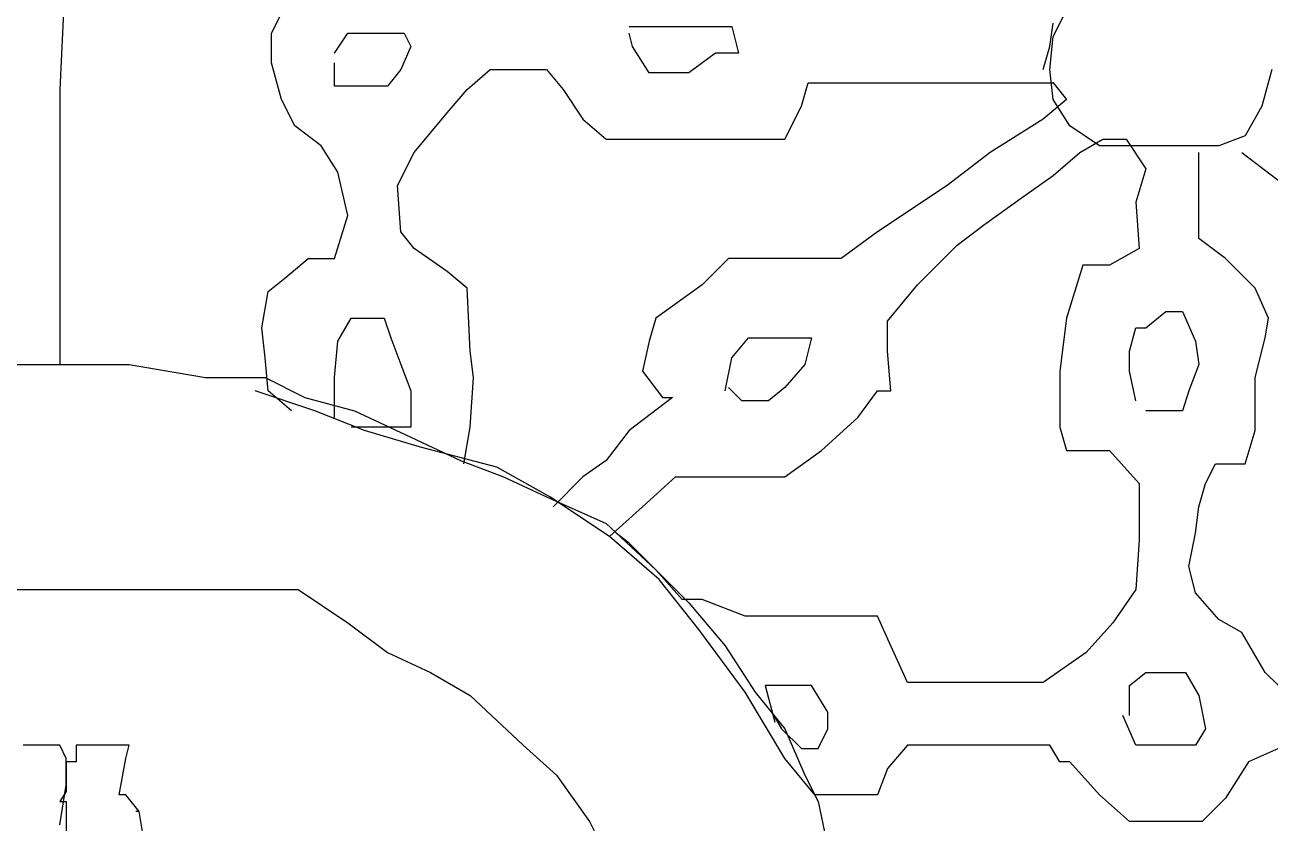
# Model space of a CAD drawing. Extents: x 748454 to 749044, y 4316681 to 4317708.
# Drawn here: x 748492.015 to 748495.775, y 4317542.795 to 4317545.205 of the extents above; entities that cross this region are included whole.
import ezdxf

# ---------------------------------------------------------------- set-up
doc = ezdxf.new("R2010")
doc.units = 0
doc.layers.get('0').update_dxf_attribs({"linetype": 'CONTINUOUS'})

msp = doc.modelspace()

# ---------------------------------------------------------------- linework, layer by layer
at = {"color": 0, "linetype": 'CONTINUOUS'}
for p, q in [((748492.14, 4317545.43), (748492.12, 4317545.01)), ((748492.14, 4317545.43), (748492.12, 4317545.01)), ((748492.76, 4317545.18), (748492.82, 4317545.3)), ((748492.76, 4317545.18), (748492.82, 4317545.3)), ((748495.12, 4317545.17), (748495.16, 4317545.25)), ((748495.12, 4317545.17), (748495.16, 4317545.25)), ((748495.11, 4317545.14), (748495.12, 4317545.21)), ((748495.11, 4317545.14), (748495.12, 4317545.21)), ((748492.76, 4317545.09), (748492.76, 4317545.18)), ((748492.76, 4317545.09), (748492.76, 4317545.18)), ((748492.95, 4317545.12), (748492.99, 4317545.18)), ((748492.95, 4317545.12), (748492.99, 4317545.18)), ((748492.99, 4317545.18), (748493.05, 4317545.18)), ((748492.99, 4317545.18), (748493.05, 4317545.18)), ((748493.05, 4317545.18), (748493.11, 4317545.18)), ((748493.05, 4317545.18), (748493.11, 4317545.18)), ((748493.11, 4317545.18), (748493.16, 4317545.18)), ((748493.11, 4317545.18), (748493.16, 4317545.18)), ((748493.16, 4317545.18), (748493.18, 4317545.14)), ((748493.16, 4317545.18), (748493.18, 4317545.14)), ((748493.84, 4317545.2), (748493.9, 4317545.2)), ((748493.84, 4317545.2), (748493.9, 4317545.2)), ((748493.85, 4317545.14), (748493.84, 4317545.18)), ((748493.85, 4317545.14), (748493.84, 4317545.18)), ((748493.9, 4317545.2), (748494, 4317545.2)), ((748493.9, 4317545.2), (748494, 4317545.2)), ((748494, 4317545.2), (748494.08, 4317545.2)), ((748494, 4317545.2), (748494.08, 4317545.2)), ((748494.08, 4317545.2), (748494.15, 4317545.2)), ((748494.08, 4317545.2), (748494.15, 4317545.2)), ((748494.15, 4317545.2), (748494.17, 4317545.12)), ((748494.15, 4317545.2), (748494.17, 4317545.12)), ((748493.18, 4317545.14), (748493.15, 4317545.07)), ((748493.18, 4317545.14), (748493.15, 4317545.07)), ((748493.9, 4317545.06), (748493.85, 4317545.14)), ((748493.9, 4317545.06), (748493.85, 4317545.14)), ((748495.09, 4317545.07), (748495.11, 4317545.14)), ((748495.09, 4317545.07), (748495.11, 4317545.14)), ((748495.11, 4317545.07), (748495.12, 4317545.17)), ((748495.11, 4317545.07), (748495.12, 4317545.17)), ((748494.1, 4317545.12), (748494.02, 4317545.06)), ((748494.1, 4317545.12), (748494.02, 4317545.06)), ((748494.17, 4317545.12), (748494.1, 4317545.12)), ((748494.17, 4317545.12), (748494.1, 4317545.12)), ((748492.79, 4317544.98), (748492.76, 4317545.09)), ((748492.79, 4317544.98), (748492.76, 4317545.09)), ((748492.95, 4317545.02), (748492.95, 4317545.09)), ((748492.95, 4317545.02), (748492.95, 4317545.09)), ((748493.15, 4317545.07), (748493.11, 4317545.02)), ((748493.15, 4317545.07), (748493.11, 4317545.02)), ((748493.35, 4317545.01), (748493.42, 4317545.07)), ((748493.35, 4317545.01), (748493.42, 4317545.07)), ((748493.42, 4317545.07), (748493.5, 4317545.07)), ((748493.42, 4317545.07), (748493.5, 4317545.07)), ((748493.5, 4317545.07), (748493.59, 4317545.07)), ((748493.5, 4317545.07), (748493.59, 4317545.07)), ((748493.59, 4317545.07), (748493.64, 4317545.01)), ((748493.59, 4317545.07), (748493.64, 4317545.01)), ((748493.94, 4317545.06), (748493.9, 4317545.06)), ((748493.94, 4317545.06), (748493.9, 4317545.06)), ((748494.02, 4317545.06), (748493.94, 4317545.06)), ((748494.02, 4317545.06), (748493.94, 4317545.06)), ((748495.12, 4317544.98), (748495.11, 4317545.07)), ((748495.12, 4317544.98), (748495.11, 4317545.07)), ((748495.78, 4317545.07), (748495.75, 4317544.96)), ((748495.78, 4317545.07), (748495.75, 4317544.96)), ((748494.36, 4317544.96), (748494.38, 4317545.03)), ((748494.36, 4317544.96), (748494.38, 4317545.03)), ((748494.38, 4317545.03), (748494.49, 4317545.03)), ((748494.38, 4317545.03), (748494.49, 4317545.03)), ((748494.49, 4317545.03), (748494.67, 4317545.03)), ((748494.49, 4317545.03), (748494.67, 4317545.03)), ((748494.67, 4317545.03), (748494.81, 4317545.03)), ((748494.67, 4317545.03), (748494.81, 4317545.03)), ((748494.81, 4317545.03), (748494.97, 4317545.03)), ((748494.81, 4317545.03), (748494.97, 4317545.03)), ((748494.97, 4317545.03), (748495.05, 4317545.03)), ((748494.97, 4317545.03), (748495.05, 4317545.03)), ((748495.05, 4317545.03), (748495.12, 4317545.03)), ((748495.05, 4317545.03), (748495.12, 4317545.03)), ((748495.12, 4317545.03), (748495.16, 4317544.98)), ((748495.12, 4317545.03), (748495.16, 4317544.98)), ((748492.12, 4317545.01), (748492.12, 4317544.56)), ((748492.12, 4317545.01), (748492.12, 4317544.56)), ((748493.01, 4317545.02), (748492.95, 4317545.02)), ((748493.01, 4317545.02), (748492.95, 4317545.02)), ((748493.06, 4317545.02), (748493.01, 4317545.02)), ((748493.06, 4317545.02), (748493.01, 4317545.02)), ((748493.11, 4317545.02), (748493.06, 4317545.02)), ((748493.11, 4317545.02), (748493.06, 4317545.02)), ((748493.29, 4317544.94), (748493.35, 4317545.01)), ((748493.29, 4317544.94), (748493.35, 4317545.01)), ((748493.64, 4317545.01), (748493.7, 4317544.92)), ((748493.64, 4317545.01), (748493.7, 4317544.92)), ((748492.83, 4317544.9), (748492.79, 4317544.98)), ((748492.83, 4317544.9), (748492.79, 4317544.98)), ((748494.31, 4317544.86), (748494.36, 4317544.96)), ((748494.31, 4317544.86), (748494.36, 4317544.96)), ((748495.16, 4317544.98), (748495.09, 4317544.92)), ((748495.16, 4317544.98), (748495.09, 4317544.92)), ((748495.17, 4317544.9), (748495.12, 4317544.98)), ((748495.17, 4317544.9), (748495.12, 4317544.98)), ((748495.75, 4317544.96), (748495.7, 4317544.87)), ((748495.75, 4317544.96), (748495.7, 4317544.87)), ((748493.19, 4317544.82), (748493.29, 4317544.94)), ((748493.19, 4317544.82), (748493.29, 4317544.94)), ((748493.7, 4317544.92), (748493.77, 4317544.86)), ((748493.7, 4317544.92), (748493.77, 4317544.86)), ((748495.09, 4317544.92), (748494.93, 4317544.82)), ((748495.09, 4317544.92), (748494.93, 4317544.82)), ((748492.91, 4317544.84), (748492.83, 4317544.9)), ((748492.91, 4317544.84), (748492.83, 4317544.9)), ((748495.26, 4317544.84), (748495.17, 4317544.9)), ((748495.26, 4317544.84), (748495.17, 4317544.9)), ((748495.7, 4317544.87), (748495.62, 4317544.84)), ((748495.7, 4317544.87), (748495.62, 4317544.84)), ((748492.96, 4317544.76), (748492.91, 4317544.84)), ((748492.96, 4317544.76), (748492.91, 4317544.84)), ((748493.77, 4317544.86), (748493.9, 4317544.86)), ((748493.77, 4317544.86), (748493.9, 4317544.86)), ((748493.9, 4317544.86), (748494.05, 4317544.86)), ((748493.9, 4317544.86), (748494.05, 4317544.86)), ((748494.05, 4317544.86), (748494.18, 4317544.86)), ((748494.05, 4317544.86), (748494.18, 4317544.86)), ((748494.18, 4317544.86), (748494.27, 4317544.86)), ((748494.18, 4317544.86), (748494.27, 4317544.86)), ((748494.27, 4317544.86), (748494.31, 4317544.86)), ((748494.27, 4317544.86), (748494.31, 4317544.86)), ((748495.2, 4317544.82), (748495.27, 4317544.86)), ((748495.2, 4317544.82), (748495.27, 4317544.86)), ((748495.38, 4317544.84), (748495.26, 4317544.84)), ((748495.38, 4317544.84), (748495.26, 4317544.84)), ((748495.27, 4317544.86), (748495.34, 4317544.86)), ((748495.27, 4317544.86), (748495.34, 4317544.86)), ((748495.34, 4317544.86), (748495.4, 4317544.77)), ((748495.34, 4317544.86), (748495.4, 4317544.77)), ((748495.46, 4317544.84), (748495.38, 4317544.84)), ((748495.46, 4317544.84), (748495.38, 4317544.84)), ((748495.53, 4317544.84), (748495.46, 4317544.84)), ((748495.53, 4317544.84), (748495.46, 4317544.84)), ((748495.62, 4317544.84), (748495.53, 4317544.84)), ((748495.62, 4317544.84), (748495.53, 4317544.84)), ((748493.14, 4317544.72), (748493.19, 4317544.82)), ((748493.14, 4317544.72), (748493.19, 4317544.82)), ((748494.93, 4317544.82), (748494.8, 4317544.72)), ((748494.93, 4317544.82), (748494.8, 4317544.72)), ((748495.12, 4317544.75), (748495.2, 4317544.82)), ((748495.12, 4317544.75), (748495.2, 4317544.82)), ((748495.56, 4317544.74), (748495.56, 4317544.82)), ((748495.56, 4317544.74), (748495.56, 4317544.82)), ((748495.69, 4317544.82), (748495.86, 4317544.69)), ((748495.69, 4317544.82), (748495.86, 4317544.69)), ((748492.99, 4317544.63), (748492.96, 4317544.76)), ((748492.99, 4317544.63), (748492.96, 4317544.76)), ((748495.4, 4317544.77), (748495.37, 4317544.67)), ((748495.4, 4317544.77), (748495.37, 4317544.67)), ((748493.15, 4317544.58), (748493.14, 4317544.72)), ((748493.15, 4317544.58), (748493.14, 4317544.72)), ((748494.8, 4317544.72), (748494.59, 4317544.58)), ((748494.8, 4317544.72), (748494.59, 4317544.58)), ((748495.02, 4317544.68), (748495.12, 4317544.75)), ((748495.02, 4317544.68), (748495.12, 4317544.75)), ((748495.56, 4317544.63), (748495.56, 4317544.74)), ((748495.56, 4317544.63), (748495.56, 4317544.74)), ((748494.91, 4317544.6), (748495.02, 4317544.68)), ((748494.91, 4317544.6), (748495.02, 4317544.68)), ((748495.37, 4317544.67), (748495.38, 4317544.53)), ((748495.37, 4317544.67), (748495.38, 4317544.53)), ((748492.95, 4317544.5), (748492.99, 4317544.63)), ((748492.95, 4317544.5), (748492.99, 4317544.63)), ((748495.56, 4317544.56), (748495.56, 4317544.63)), ((748495.56, 4317544.56), (748495.56, 4317544.63)), ((748493.19, 4317544.53), (748493.15, 4317544.58)), ((748493.19, 4317544.53), (748493.15, 4317544.58)), ((748494.59, 4317544.58), (748494.48, 4317544.5)), ((748494.59, 4317544.58), (748494.48, 4317544.5)), ((748494.83, 4317544.54), (748494.91, 4317544.6)), ((748494.83, 4317544.54), (748494.91, 4317544.6)), ((748492.12, 4317544.56), (748492.12, 4317544.31)), ((748492.12, 4317544.56), (748492.12, 4317544.31)), ((748494.71, 4317544.42), (748494.83, 4317544.54)), ((748494.71, 4317544.42), (748494.83, 4317544.54)), ((748495.64, 4317544.5), (748495.56, 4317544.56)), ((748495.64, 4317544.5), (748495.56, 4317544.56)), ((748492.8, 4317544.44), (748492.87, 4317544.5)), ((748492.8, 4317544.44), (748492.87, 4317544.5)), ((748492.87, 4317544.5), (748492.95, 4317544.5)), ((748492.87, 4317544.5), (748492.95, 4317544.5)), ((748493.29, 4317544.46), (748493.19, 4317544.53)), ((748493.29, 4317544.46), (748493.19, 4317544.53)), ((748494.14, 4317544.5), (748494.06, 4317544.42)), ((748494.14, 4317544.5), (748494.06, 4317544.42)), ((748494.24, 4317544.5), (748494.14, 4317544.5)), ((748494.24, 4317544.5), (748494.14, 4317544.5)), ((748494.31, 4317544.5), (748494.24, 4317544.5)), ((748494.31, 4317544.5), (748494.24, 4317544.5)), ((748494.42, 4317544.5), (748494.31, 4317544.5)), ((748494.42, 4317544.5), (748494.31, 4317544.5)), ((748494.48, 4317544.5), (748494.42, 4317544.5)), ((748494.48, 4317544.5), (748494.42, 4317544.5)), ((748495.38, 4317544.53), (748495.29, 4317544.48)), ((748495.38, 4317544.53), (748495.29, 4317544.48)), ((748495.73, 4317544.41), (748495.64, 4317544.5)), ((748495.73, 4317544.41), (748495.64, 4317544.5)), ((748493.35, 4317544.41), (748493.29, 4317544.46)), ((748493.35, 4317544.41), (748493.29, 4317544.46)), ((748495.21, 4317544.48), (748495.16, 4317544.32)), ((748495.21, 4317544.48), (748495.16, 4317544.32)), ((748495.29, 4317544.48), (748495.21, 4317544.48)), ((748495.29, 4317544.48), (748495.21, 4317544.48)), ((748492.75, 4317544.4), (748492.8, 4317544.44)), ((748492.75, 4317544.4), (748492.8, 4317544.44)), ((748494.06, 4317544.42), (748493.92, 4317544.32)), ((748494.06, 4317544.42), (748493.92, 4317544.32)), ((748494.62, 4317544.31), (748494.71, 4317544.42)), ((748494.62, 4317544.31), (748494.71, 4317544.42)), ((748492.73, 4317544.29), (748492.75, 4317544.4)), ((748492.73, 4317544.29), (748492.75, 4317544.4)), ((748493.36, 4317544.22), (748493.35, 4317544.41)), ((748493.36, 4317544.22), (748493.35, 4317544.41)), ((748495.77, 4317544.32), (748495.73, 4317544.41)), ((748495.77, 4317544.32), (748495.73, 4317544.41)), ((748492.12, 4317544.31), (748492.12, 4317544.18)), ((748492.12, 4317544.31), (748492.12, 4317544.18)), ((748492.96, 4317544.25), (748493, 4317544.32)), ((748492.96, 4317544.25), (748493, 4317544.32)), ((748493, 4317544.32), (748493.05, 4317544.32)), ((748493, 4317544.32), (748493.05, 4317544.32)), ((748493.05, 4317544.32), (748493.1, 4317544.32)), ((748493.05, 4317544.32), (748493.1, 4317544.32)), ((748493.1, 4317544.32), (748493.12, 4317544.26)), ((748493.1, 4317544.32), (748493.12, 4317544.26)), ((748493.92, 4317544.32), (748493.9, 4317544.25)), ((748493.92, 4317544.32), (748493.9, 4317544.25)), ((748494.62, 4317544.22), (748494.62, 4317544.31)), ((748494.62, 4317544.22), (748494.62, 4317544.31)), ((748495.16, 4317544.32), (748495.14, 4317544.16)), ((748495.16, 4317544.32), (748495.14, 4317544.16)), ((748495.4, 4317544.29), (748495.46, 4317544.34)), ((748495.4, 4317544.29), (748495.46, 4317544.34)), ((748495.46, 4317544.34), (748495.51, 4317544.34)), ((748495.46, 4317544.34), (748495.51, 4317544.34)), ((748495.51, 4317544.34), (748495.55, 4317544.25)), ((748495.51, 4317544.34), (748495.55, 4317544.25)), ((748495.76, 4317544.26), (748495.77, 4317544.32)), ((748495.76, 4317544.26), (748495.77, 4317544.32)), ((748492.74, 4317544.2), (748492.73, 4317544.29)), ((748492.74, 4317544.2), (748492.73, 4317544.29)), ((748495.35, 4317544.22), (748495.37, 4317544.29)), ((748495.35, 4317544.22), (748495.37, 4317544.29)), ((748495.37, 4317544.29), (748495.4, 4317544.29)), ((748495.37, 4317544.29), (748495.4, 4317544.29)), ((748492.95, 4317544.14), (748492.96, 4317544.25)), ((748492.95, 4317544.14), (748492.96, 4317544.25)), ((748493.12, 4317544.26), (748493.15, 4317544.18)), ((748493.12, 4317544.26), (748493.15, 4317544.18)), ((748493.9, 4317544.25), (748493.88, 4317544.16)), ((748493.9, 4317544.25), (748493.88, 4317544.16)), ((748494.15, 4317544.2), (748494.2, 4317544.26)), ((748494.15, 4317544.2), (748494.2, 4317544.26)), ((748494.2, 4317544.26), (748494.28, 4317544.26)), ((748494.2, 4317544.26), (748494.28, 4317544.26)), ((748494.28, 4317544.26), (748494.34, 4317544.26)), ((748494.28, 4317544.26), (748494.34, 4317544.26)), ((748494.34, 4317544.26), (748494.39, 4317544.26)), ((748494.34, 4317544.26), (748494.39, 4317544.26)), ((748494.39, 4317544.26), (748494.37, 4317544.18)), ((748494.39, 4317544.26), (748494.37, 4317544.18)), ((748495.55, 4317544.25), (748495.56, 4317544.18)), ((748495.55, 4317544.25), (748495.56, 4317544.18)), ((748495.73, 4317544.14), (748495.76, 4317544.26)), ((748495.73, 4317544.14), (748495.76, 4317544.26)), ((748492.75, 4317544.1), (748492.74, 4317544.2)), ((748492.75, 4317544.1), (748492.74, 4317544.2)), ((748493.37, 4317544.14), (748493.36, 4317544.22)), ((748493.37, 4317544.14), (748493.36, 4317544.22)), ((748494.13, 4317544.1), (748494.15, 4317544.2)), ((748494.13, 4317544.1), (748494.15, 4317544.2)), ((748494.63, 4317544.1), (748494.62, 4317544.22)), ((748494.63, 4317544.1), (748494.62, 4317544.22)), ((748495.35, 4317544.16), (748495.35, 4317544.22)), ((748495.35, 4317544.16), (748495.35, 4317544.22)), ((748491.92, 4317544.18), (748492.06, 4317544.18)), ((748491.92, 4317544.18), (748492.06, 4317544.18)), ((748492.06, 4317544.18), (748492.14, 4317544.18)), ((748492.06, 4317544.18), (748492.14, 4317544.18)), ((748492.14, 4317544.18), (748492.33, 4317544.18)), ((748492.14, 4317544.18), (748492.33, 4317544.18)), ((748492.33, 4317544.18), (748492.56, 4317544.14)), ((748492.33, 4317544.18), (748492.56, 4317544.14)), ((748493.15, 4317544.18), (748493.18, 4317544.1)), ((748493.15, 4317544.18), (748493.18, 4317544.1)), ((748493.88, 4317544.16), (748493.94, 4317544.08)), ((748493.88, 4317544.16), (748493.94, 4317544.08)), ((748494.37, 4317544.18), (748494.31, 4317544.11)), ((748494.37, 4317544.18), (748494.31, 4317544.11)), ((748495.14, 4317544.16), (748495.14, 4317543.99)), ((748495.14, 4317544.16), (748495.14, 4317543.99)), ((748495.37, 4317544.07), (748495.35, 4317544.16)), ((748495.37, 4317544.07), (748495.35, 4317544.16)), ((748495.56, 4317544.18), (748495.53, 4317544.1)), ((748495.56, 4317544.18), (748495.53, 4317544.1)), ((748492.56, 4317544.14), (748492.74, 4317544.14)), ((748492.56, 4317544.14), (748492.74, 4317544.14)), ((748492.74, 4317544.14), (748492.86, 4317544.08)), ((748492.74, 4317544.14), (748492.86, 4317544.08)), ((748492.95, 4317544.02), (748492.95, 4317544.14)), ((748492.95, 4317544.02), (748492.95, 4317544.14)), ((748493.36, 4317543.99), (748493.37, 4317544.14)), ((748493.36, 4317543.99), (748493.37, 4317544.14)), ((748495.73, 4317543.98), (748495.73, 4317544.14)), ((748495.73, 4317543.98), (748495.73, 4317544.14)), ((748492.89, 4317544.04), (748492.71, 4317544.1)), ((748492.89, 4317544.04), (748492.71, 4317544.1)), ((748492.82, 4317544.04), (748492.75, 4317544.1)), ((748492.82, 4317544.04), (748492.75, 4317544.1)), ((748493.18, 4317544.1), (748493.18, 4317543.99)), ((748493.18, 4317544.1), (748493.18, 4317543.99)), ((748494.18, 4317544.07), (748494.14, 4317544.11)), ((748494.18, 4317544.07), (748494.14, 4317544.11)), ((748494.31, 4317544.11), (748494.26, 4317544.07)), ((748494.31, 4317544.11), (748494.26, 4317544.07)), ((748494.53, 4317544.02), (748494.59, 4317544.1)), ((748494.53, 4317544.02), (748494.59, 4317544.1)), ((748494.59, 4317544.1), (748494.63, 4317544.1)), ((748494.59, 4317544.1), (748494.63, 4317544.1)), ((748495.53, 4317544.1), (748495.51, 4317544.04)), ((748495.53, 4317544.1), (748495.51, 4317544.04)), ((748492.86, 4317544.08), (748493.01, 4317544.04)), ((748492.86, 4317544.08), (748493.01, 4317544.04)), ((748493.97, 4317544.08), (748493.84, 4317543.98)), ((748493.97, 4317544.08), (748493.84, 4317543.98)), ((748493.94, 4317544.08), (748493.97, 4317544.08)), ((748493.94, 4317544.08), (748493.97, 4317544.08)), ((748494.2, 4317544.07), (748494.18, 4317544.07)), ((748494.2, 4317544.07), (748494.18, 4317544.07)), ((748494.26, 4317544.07), (748494.2, 4317544.07)), ((748494.26, 4317544.07), (748494.2, 4317544.07)), ((748493.04, 4317543.98), (748492.89, 4317544.04)), ((748493.04, 4317543.98), (748492.89, 4317544.04)), ((748493.01, 4317544.04), (748493.18, 4317543.96)), ((748493.01, 4317544.04), (748493.18, 4317543.96)), ((748494.42, 4317543.92), (748494.53, 4317544.02)), ((748494.42, 4317543.92), (748494.53, 4317544.02)), ((748495.46, 4317544.04), (748495.4, 4317544.04)), ((748495.46, 4317544.04), (748495.4, 4317544.04)), ((748495.51, 4317544.04), (748495.46, 4317544.04)), ((748495.51, 4317544.04), (748495.46, 4317544.04)), ((748493.09, 4317543.99), (748493, 4317543.99)), ((748493.09, 4317543.99), (748493, 4317543.99)), ((748493.21, 4317543.93), (748493.04, 4317543.98)), ((748493.21, 4317543.93), (748493.04, 4317543.98)), ((748493.13, 4317543.99), (748493.09, 4317543.99)), ((748493.13, 4317543.99), (748493.09, 4317543.99)), ((748493.18, 4317543.99), (748493.13, 4317543.99)), ((748493.18, 4317543.99), (748493.13, 4317543.99)), ((748493.34, 4317543.88), (748493.36, 4317543.99)), ((748493.34, 4317543.88), (748493.36, 4317543.99)), ((748493.84, 4317543.98), (748493.77, 4317543.89)), ((748493.84, 4317543.98), (748493.77, 4317543.89)), ((748495.14, 4317543.99), (748495.16, 4317543.92)), ((748495.14, 4317543.99), (748495.16, 4317543.92)), ((748495.7, 4317543.88), (748495.73, 4317543.98)), ((748495.7, 4317543.88), (748495.73, 4317543.98)), ((748493.18, 4317543.96), (748493.33, 4317543.89)), ((748493.18, 4317543.96), (748493.33, 4317543.89)), ((748493.44, 4317543.87), (748493.21, 4317543.93)), ((748493.44, 4317543.87), (748493.21, 4317543.93)), ((748494.31, 4317543.84), (748494.42, 4317543.92)), ((748494.31, 4317543.84), (748494.42, 4317543.92)), ((748495.16, 4317543.92), (748495.2, 4317543.92)), ((748495.16, 4317543.92), (748495.2, 4317543.92)), ((748495.2, 4317543.92), (748495.29, 4317543.92)), ((748495.2, 4317543.92), (748495.29, 4317543.92)), ((748495.29, 4317543.92), (748495.38, 4317543.82)), ((748495.29, 4317543.92), (748495.38, 4317543.82)), ((748493.33, 4317543.89), (748493.46, 4317543.84)), ((748493.33, 4317543.89), (748493.46, 4317543.84)), ((748493.6, 4317543.78), (748493.44, 4317543.87)), ((748493.6, 4317543.78), (748493.44, 4317543.87)), ((748493.77, 4317543.89), (748493.7, 4317543.84)), ((748493.77, 4317543.89), (748493.7, 4317543.84)), ((748495.58, 4317543.82), (748495.61, 4317543.88)), ((748495.58, 4317543.82), (748495.61, 4317543.88)), ((748495.61, 4317543.88), (748495.7, 4317543.88)), ((748495.61, 4317543.88), (748495.7, 4317543.88)), ((748493.46, 4317543.84), (748493.59, 4317543.78)), ((748493.46, 4317543.84), (748493.59, 4317543.78)), ((748493.7, 4317543.84), (748493.61, 4317543.75)), ((748493.7, 4317543.84), (748493.61, 4317543.75)), ((748493.88, 4317543.75), (748493.98, 4317543.84)), ((748493.88, 4317543.75), (748493.98, 4317543.84)), ((748493.98, 4317543.84), (748494, 4317543.84)), ((748493.98, 4317543.84), (748494, 4317543.84)), ((748494, 4317543.84), (748494.11, 4317543.84)), ((748494, 4317543.84), (748494.11, 4317543.84)), ((748494.11, 4317543.84), (748494.17, 4317543.84)), ((748494.11, 4317543.84), (748494.17, 4317543.84)), ((748494.17, 4317543.84), (748494.31, 4317543.84)), ((748494.17, 4317543.84), (748494.31, 4317543.84)), ((748495.38, 4317543.82), (748495.38, 4317543.65)), ((748495.38, 4317543.82), (748495.38, 4317543.65)), ((748495.56, 4317543.75), (748495.58, 4317543.82)), ((748495.56, 4317543.75), (748495.58, 4317543.82)), ((748493.59, 4317543.78), (748493.77, 4317543.7)), ((748493.59, 4317543.78), (748493.77, 4317543.7)), ((748493.78, 4317543.66), (748493.6, 4317543.78)), ((748493.78, 4317543.66), (748493.6, 4317543.78)), ((748493.78, 4317543.66), (748493.88, 4317543.75)), ((748493.78, 4317543.66), (748493.88, 4317543.75)), ((748495.55, 4317543.67), (748495.56, 4317543.75)), ((748495.55, 4317543.67), (748495.56, 4317543.75)), ((748493.77, 4317543.7), (748493.92, 4317543.56)), ((748493.77, 4317543.7), (748493.92, 4317543.56)), ((748493.84, 4317543.64), (748493.8, 4317543.67)), ((748493.84, 4317543.64), (748493.8, 4317543.67)), ((748495.53, 4317543.57), (748495.55, 4317543.67)), ((748495.53, 4317543.57), (748495.55, 4317543.67)), ((748493.93, 4317543.53), (748493.78, 4317543.66)), ((748493.93, 4317543.53), (748493.78, 4317543.66)), ((748493.92, 4317543.56), (748493.84, 4317543.64)), ((748493.92, 4317543.56), (748493.84, 4317543.64)), ((748495.38, 4317543.65), (748495.37, 4317543.5)), ((748495.38, 4317543.65), (748495.37, 4317543.5)), ((748493.92, 4317543.56), (748494.02, 4317543.46)), ((748494, 4317543.47), (748493.92, 4317543.56)), ((748493.92, 4317543.56), (748494.02, 4317543.46)), ((748494, 4317543.47), (748493.92, 4317543.56)), ((748495.55, 4317543.49), (748495.53, 4317543.57)), ((748495.55, 4317543.49), (748495.53, 4317543.57)), ((748494.05, 4317543.38), (748493.93, 4317543.53)), ((748494.05, 4317543.38), (748493.93, 4317543.53)), ((748491.81, 4317543.5), (748492.02, 4317543.5)), ((748491.81, 4317543.5), (748492.02, 4317543.5)), ((748492.02, 4317543.5), (748492.22, 4317543.5)), ((748492.02, 4317543.5), (748492.22, 4317543.5)), ((748492.22, 4317543.5), (748492.46, 4317543.5)), ((748492.22, 4317543.5), (748492.46, 4317543.5)), ((748492.46, 4317543.5), (748492.65, 4317543.5)), ((748492.46, 4317543.5), (748492.65, 4317543.5)), ((748492.65, 4317543.5), (748492.84, 4317543.5)), ((748492.65, 4317543.5), (748492.84, 4317543.5)), ((748492.84, 4317543.5), (748492.99, 4317543.4)), ((748492.84, 4317543.5), (748492.99, 4317543.4)), ((748495.37, 4317543.5), (748495.3, 4317543.4)), ((748495.37, 4317543.5), (748495.3, 4317543.4)), ((748495.62, 4317543.41), (748495.55, 4317543.49)), ((748495.62, 4317543.41), (748495.55, 4317543.49)), ((748494.06, 4317543.47), (748494, 4317543.47)), ((748494.06, 4317543.47), (748494, 4317543.47)), ((748494.02, 4317543.46), (748494.13, 4317543.33)), ((748494.02, 4317543.46), (748494.13, 4317543.33)), ((748494.19, 4317543.42), (748494.06, 4317543.47)), ((748494.19, 4317543.42), (748494.06, 4317543.47)), ((748494.31, 4317543.42), (748494.19, 4317543.42)), ((748494.31, 4317543.42), (748494.19, 4317543.42)), ((748494.44, 4317543.42), (748494.31, 4317543.42)), ((748494.44, 4317543.42), (748494.31, 4317543.42)), ((748494.59, 4317543.42), (748494.44, 4317543.42)), ((748494.59, 4317543.42), (748494.44, 4317543.42)), ((748494.63, 4317543.33), (748494.59, 4317543.42)), ((748494.63, 4317543.33), (748494.59, 4317543.42)), ((748495.69, 4317543.37), (748495.62, 4317543.41)), ((748495.69, 4317543.37), (748495.62, 4317543.41)), ((748492.99, 4317543.4), (748493.11, 4317543.31)), ((748492.99, 4317543.4), (748493.11, 4317543.31)), ((748494.19, 4317543.19), (748494.05, 4317543.38)), ((748494.19, 4317543.19), (748494.05, 4317543.38)), ((748495.3, 4317543.4), (748495.22, 4317543.31)), ((748495.3, 4317543.4), (748495.22, 4317543.31)), ((748495.76, 4317543.25), (748495.69, 4317543.37)), ((748495.76, 4317543.25), (748495.69, 4317543.37)), ((748494.13, 4317543.33), (748494.22, 4317543.19)), ((748494.13, 4317543.33), (748494.22, 4317543.19)), ((748494.68, 4317543.22), (748494.63, 4317543.33)), ((748494.68, 4317543.22), (748494.63, 4317543.33)), ((748493.11, 4317543.31), (748493.24, 4317543.25)), ((748493.11, 4317543.31), (748493.24, 4317543.25)), ((748495.22, 4317543.31), (748495.09, 4317543.22)), ((748495.22, 4317543.31), (748495.09, 4317543.22)), ((748493.24, 4317543.25), (748493.36, 4317543.18)), ((748493.24, 4317543.25), (748493.36, 4317543.18)), ((748494.81, 4317543.22), (748494.68, 4317543.22)), ((748494.81, 4317543.22), (748494.68, 4317543.22)), ((748494.93, 4317543.22), (748494.81, 4317543.22)), ((748494.93, 4317543.22), (748494.81, 4317543.22)), ((748495.09, 4317543.22), (748494.93, 4317543.22)), ((748495.09, 4317543.22), (748494.93, 4317543.22)), ((748495.35, 4317543.21), (748495.4, 4317543.25)), ((748495.35, 4317543.21), (748495.4, 4317543.25)), ((748495.4, 4317543.25), (748495.48, 4317543.25)), ((748495.4, 4317543.25), (748495.48, 4317543.25)), ((748495.48, 4317543.25), (748495.52, 4317543.25)), ((748495.48, 4317543.25), (748495.52, 4317543.25)), ((748495.52, 4317543.25), (748495.56, 4317543.18)), ((748495.52, 4317543.25), (748495.56, 4317543.18)), ((748495.8, 4317543.21), (748495.76, 4317543.25)), ((748495.8, 4317543.21), (748495.76, 4317543.25)), ((748493.36, 4317543.18), (748493.52, 4317543.03)), ((748493.36, 4317543.18), (748493.52, 4317543.03)), ((748494.31, 4317542.99), (748494.19, 4317543.19)), ((748494.31, 4317542.99), (748494.19, 4317543.19)), ((748494.22, 4317543.19), (748494.31, 4317543.08)), ((748494.22, 4317543.19), (748494.31, 4317543.08)), ((748494.28, 4317543.21), (748494.25, 4317543.21)), ((748494.25, 4317543.21), (748494.28, 4317543.1)), ((748494.28, 4317543.21), (748494.25, 4317543.21)), ((748494.25, 4317543.21), (748494.28, 4317543.1)), ((748494.33, 4317543.21), (748494.28, 4317543.21)), ((748494.33, 4317543.21), (748494.28, 4317543.21)), ((748494.39, 4317543.21), (748494.33, 4317543.21)), ((748494.39, 4317543.21), (748494.33, 4317543.21)), ((748494.44, 4317543.13), (748494.39, 4317543.21)), ((748494.44, 4317543.13), (748494.39, 4317543.21)), ((748495.35, 4317543.12), (748495.35, 4317543.21)), ((748495.35, 4317543.12), (748495.35, 4317543.21)), ((748495.56, 4317543.18), (748495.58, 4317543.08)), ((748495.56, 4317543.18), (748495.58, 4317543.08)), ((748494.27, 4317543.13), (748494.3, 4317543.08)), ((748494.27, 4317543.13), (748494.3, 4317543.08)), ((748494.44, 4317543.08), (748494.44, 4317543.13)), ((748494.44, 4317543.08), (748494.44, 4317543.13)), ((748495.37, 4317543.03), (748495.33, 4317543.12)), ((748495.37, 4317543.03), (748495.33, 4317543.12)), ((748494.3, 4317543.08), (748494.36, 4317543.02)), ((748494.3, 4317543.08), (748494.36, 4317543.02)), ((748494.31, 4317543.08), (748494.37, 4317542.94)), ((748494.31, 4317543.08), (748494.37, 4317542.94)), ((748494.41, 4317543.02), (748494.44, 4317543.08)), ((748494.41, 4317543.02), (748494.44, 4317543.08)), ((748495.58, 4317543.08), (748495.55, 4317543.03)), ((748495.58, 4317543.08), (748495.55, 4317543.03)), ((748492.04, 4317543.03), (748492.01, 4317543.03)), ((748492.04, 4317543.03), (748492.01, 4317543.03)), ((748492.08, 4317543.03), (748492.04, 4317543.03)), ((748492.08, 4317543.03), (748492.04, 4317543.03)), ((748492.12, 4317543.03), (748492.08, 4317543.03)), ((748492.12, 4317543.03), (748492.08, 4317543.03)), ((748492.14, 4317542.99), (748492.12, 4317543.03)), ((748492.14, 4317542.99), (748492.12, 4317543.03)), ((748492.22, 4317543.03), (748492.17, 4317543.03)), ((748492.17, 4317543.03), (748492.17, 4317542.98)), ((748492.22, 4317543.03), (748492.17, 4317543.03)), ((748492.17, 4317543.03), (748492.17, 4317542.98)), ((748492.25, 4317543.03), (748492.22, 4317543.03)), ((748492.25, 4317543.03), (748492.22, 4317543.03)), ((748492.28, 4317543.03), (748492.25, 4317543.03)), ((748492.28, 4317543.03), (748492.25, 4317543.03)), ((748492.31, 4317543.03), (748492.28, 4317543.03)), ((748492.31, 4317543.03), (748492.28, 4317543.03)), ((748492.33, 4317543.03), (748492.31, 4317543.03)), ((748492.33, 4317543.03), (748492.31, 4317543.03)), ((748492.32, 4317542.99), (748492.33, 4317543.03)), ((748492.32, 4317542.99), (748492.33, 4317543.03)), ((748493.52, 4317543.03), (748493.62, 4317542.94)), ((748493.52, 4317543.03), (748493.62, 4317542.94)), ((748494.68, 4317543.03), (748494.62, 4317542.96)), ((748494.68, 4317543.03), (748494.62, 4317542.96)), ((748494.77, 4317543.03), (748494.68, 4317543.03)), ((748494.77, 4317543.03), (748494.68, 4317543.03)), ((748494.84, 4317543.03), (748494.77, 4317543.03)), ((748494.84, 4317543.03), (748494.77, 4317543.03)), ((748495.11, 4317543.03), (748494.84, 4317543.03)), ((748495.11, 4317543.03), (748494.84, 4317543.03)), ((748495.14, 4317542.98), (748495.11, 4317543.03)), ((748495.14, 4317542.98), (748495.11, 4317543.03)), ((748495.4, 4317543.03), (748495.37, 4317543.03)), ((748495.4, 4317543.03), (748495.37, 4317543.03)), ((748495.46, 4317543.03), (748495.4, 4317543.03)), ((748495.46, 4317543.03), (748495.4, 4317543.03)), ((748495.51, 4317543.03), (748495.46, 4317543.03)), ((748495.51, 4317543.03), (748495.46, 4317543.03)), ((748495.55, 4317543.03), (748495.51, 4317543.03)), ((748495.55, 4317543.03), (748495.51, 4317543.03)), ((748492.14, 4317542.91), (748492.14, 4317542.99)), ((748492.14, 4317542.91), (748492.14, 4317542.99)), ((748492.3, 4317542.88), (748492.32, 4317542.99)), ((748492.3, 4317542.88), (748492.32, 4317542.99)), ((748494.4, 4317542.88), (748494.31, 4317542.99)), ((748494.4, 4317542.88), (748494.31, 4317542.99)), ((748494.36, 4317543.02), (748494.41, 4317543.02)), ((748494.36, 4317543.02), (748494.41, 4317543.02)), ((748495.8, 4317543.02), (748495.71, 4317542.98)), ((748495.8, 4317543.02), (748495.71, 4317542.98)), ((748492.17, 4317542.98), (748492.14, 4317542.98)), ((748492.14, 4317542.98), (748492.14, 4317542.89)), ((748492.17, 4317542.98), (748492.14, 4317542.98)), ((748492.14, 4317542.98), (748492.14, 4317542.89)), ((748494.62, 4317542.96), (748494.59, 4317542.88)), ((748494.62, 4317542.96), (748494.59, 4317542.88)), ((748495.17, 4317542.98), (748495.14, 4317542.98)), ((748495.17, 4317542.98), (748495.14, 4317542.98)), ((748495.26, 4317542.88), (748495.17, 4317542.98)), ((748495.26, 4317542.88), (748495.17, 4317542.98)), ((748495.71, 4317542.98), (748495.64, 4317542.87)), ((748495.71, 4317542.98), (748495.64, 4317542.87)), ((748493.62, 4317542.94), (748493.72, 4317542.8)), ((748493.62, 4317542.94), (748493.72, 4317542.8)), ((748494.37, 4317542.94), (748494.41, 4317542.86)), ((748494.37, 4317542.94), (748494.41, 4317542.86)), ((748492.12, 4317542.79), (748492.14, 4317542.91)), ((748492.12, 4317542.79), (748492.14, 4317542.91)), ((748492.14, 4317542.89), (748492.12, 4317542.86)), ((748492.14, 4317542.89), (748492.12, 4317542.86)), ((748492.32, 4317542.88), (748492.3, 4317542.88)), ((748492.32, 4317542.88), (748492.3, 4317542.88)), ((748492.36, 4317542.83), (748492.32, 4317542.88)), ((748492.36, 4317542.83), (748492.32, 4317542.88)), ((748494.51, 4317542.88), (748494.4, 4317542.88)), ((748494.51, 4317542.88), (748494.4, 4317542.88)), ((748494.59, 4317542.88), (748494.51, 4317542.88)), ((748494.59, 4317542.88), (748494.51, 4317542.88)), ((748495.35, 4317542.8), (748495.26, 4317542.88)), ((748495.35, 4317542.8), (748495.26, 4317542.88)), ((748492.12, 4317542.86), (748492.14, 4317542.86)), ((748492.12, 4317542.86), (748492.14, 4317542.86)), ((748492.14, 4317542.86), (748492.14, 4317542.77)), ((748492.14, 4317542.86), (748492.14, 4317542.77)), ((748494.41, 4317542.86), (748494.44, 4317542.72)), ((748494.41, 4317542.86), (748494.44, 4317542.72)), ((748495.64, 4317542.87), (748495.57, 4317542.8)), ((748495.64, 4317542.87), (748495.57, 4317542.8)), ((748492.36, 4317542.83), (748492.35, 4317542.83)), ((748492.36, 4317542.83), (748492.35, 4317542.83)), ((748492.37, 4317542.77), (748492.36, 4317542.83)), ((748492.37, 4317542.77), (748492.36, 4317542.83)), ((748493.72, 4317542.8), (748493.78, 4317542.68)), ((748493.72, 4317542.8), (748493.78, 4317542.68)), ((748495.44, 4317542.8), (748495.35, 4317542.8)), ((748495.44, 4317542.8), (748495.35, 4317542.8)), ((748495.57, 4317542.8), (748495.44, 4317542.8)), ((748495.57, 4317542.8), (748495.44, 4317542.8))]:
    msp.add_line(p, q, dxfattribs=at)
msp.add_point((748495.12, 4317545.03), dxfattribs=at)
msp.add_point((748495.12, 4317545.03), dxfattribs=at)

# ---------------------------------------------------------------- meshes
mesh = msp.add_polyface(dxfattribs=at)
corners = [(748454.5, 4316681), (748454.5, 4316681), (748454.5, 4316871.9618), (748762.5, 4316681), (748454.5, 4317046.4935), (749044, 4316681), (748454.5, 4317707.5), (749044, 4317342.0065), (749044, 4317707.5)]
mesh.append_faces([[corners[k] for k in face] for face in [(0, 1, 3, 2), (2, 3, 5, 4), (4, 5, 7, 6), (6, 7, 8, 8)]], dxfattribs={"vtx0": -1, "vtx2": -1, "color": 0})
mesh = msp.add_polyface(dxfattribs=at)
corners = [(748464.5, 4317521), (748464.5, 4317521), (748464.5, 4317695.2713), (748745.58, 4317521), (748464.5, 4317701.5), (748745.58, 4317527.2287), (748745.58, 4317701.5)]
mesh.append_faces([[corners[k] for k in face] for face in [(0, 1, 3, 2), (2, 3, 5, 4), (4, 5, 6, 6)]], dxfattribs={"vtx0": -1, "vtx2": -1, "color": 0})

doc.saveas('drawing.dxf')
